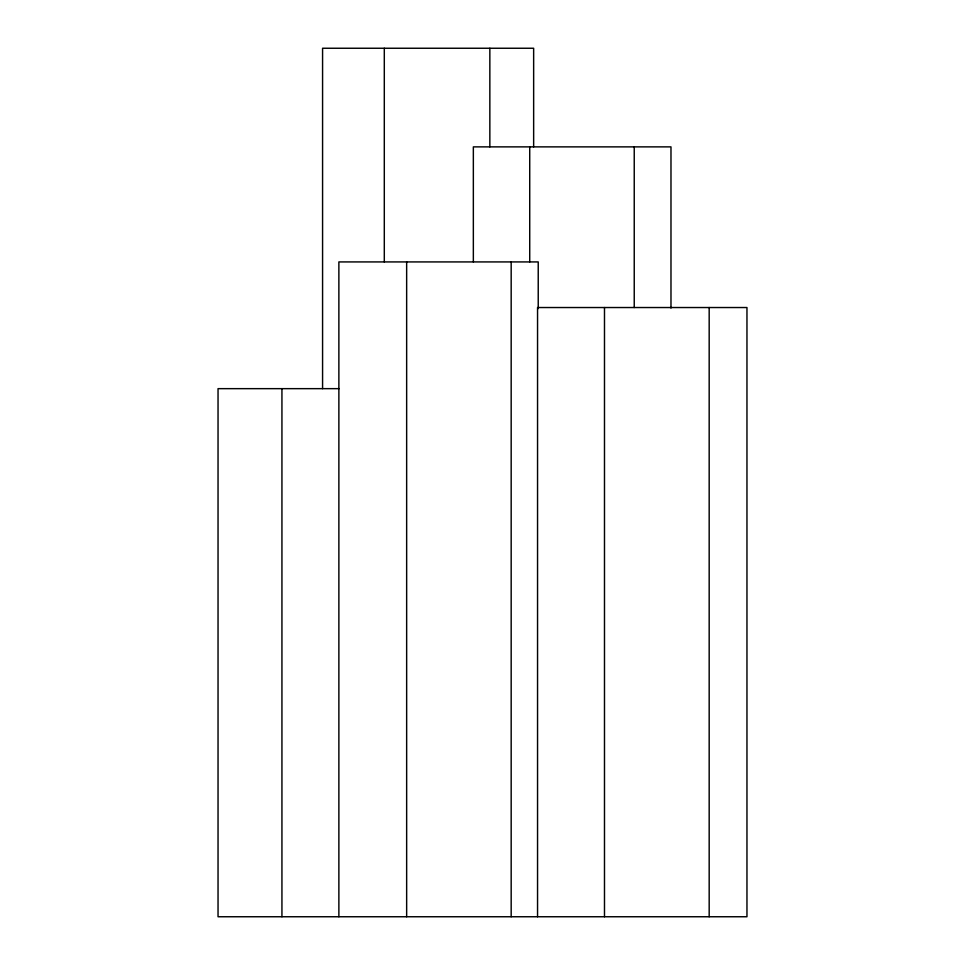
<?xml version="1.0" encoding="UTF-8"?>
<svg xmlns="http://www.w3.org/2000/svg" width="965" height="965" viewBox="0 0 965 965"><rect width="100%" height="100%" fill="white"/><g stroke="black" fill="none" stroke-linecap="round" stroke-linejoin="round"><path stroke-width="1.45" d="M339.125 388.654L218.042 388.654L218.042 916.75L746.958 916.75L746.958 307.533L537.553 307.533L537.553 916.75M709.178 307.533L709.178 916.75M670.977 308.076L670.977 146.873L473.345 146.873L473.345 261.925M634.234 146.873L634.234 307.533M604.488 307.533L604.488 916.75M538.229 308.595L538.229 261.925L338.872 261.925L338.872 916.75M533.645 146.873L533.645 48.25L322.575 48.25L322.575 388.654M529.725 146.873L529.725 261.925M511.173 261.925L511.173 916.75M489.846 48.25L489.846 146.873M406.651 261.925L406.651 916.75M384.299 48.25L384.299 261.925M281.937 388.654L281.937 916.75"/></g></svg>
